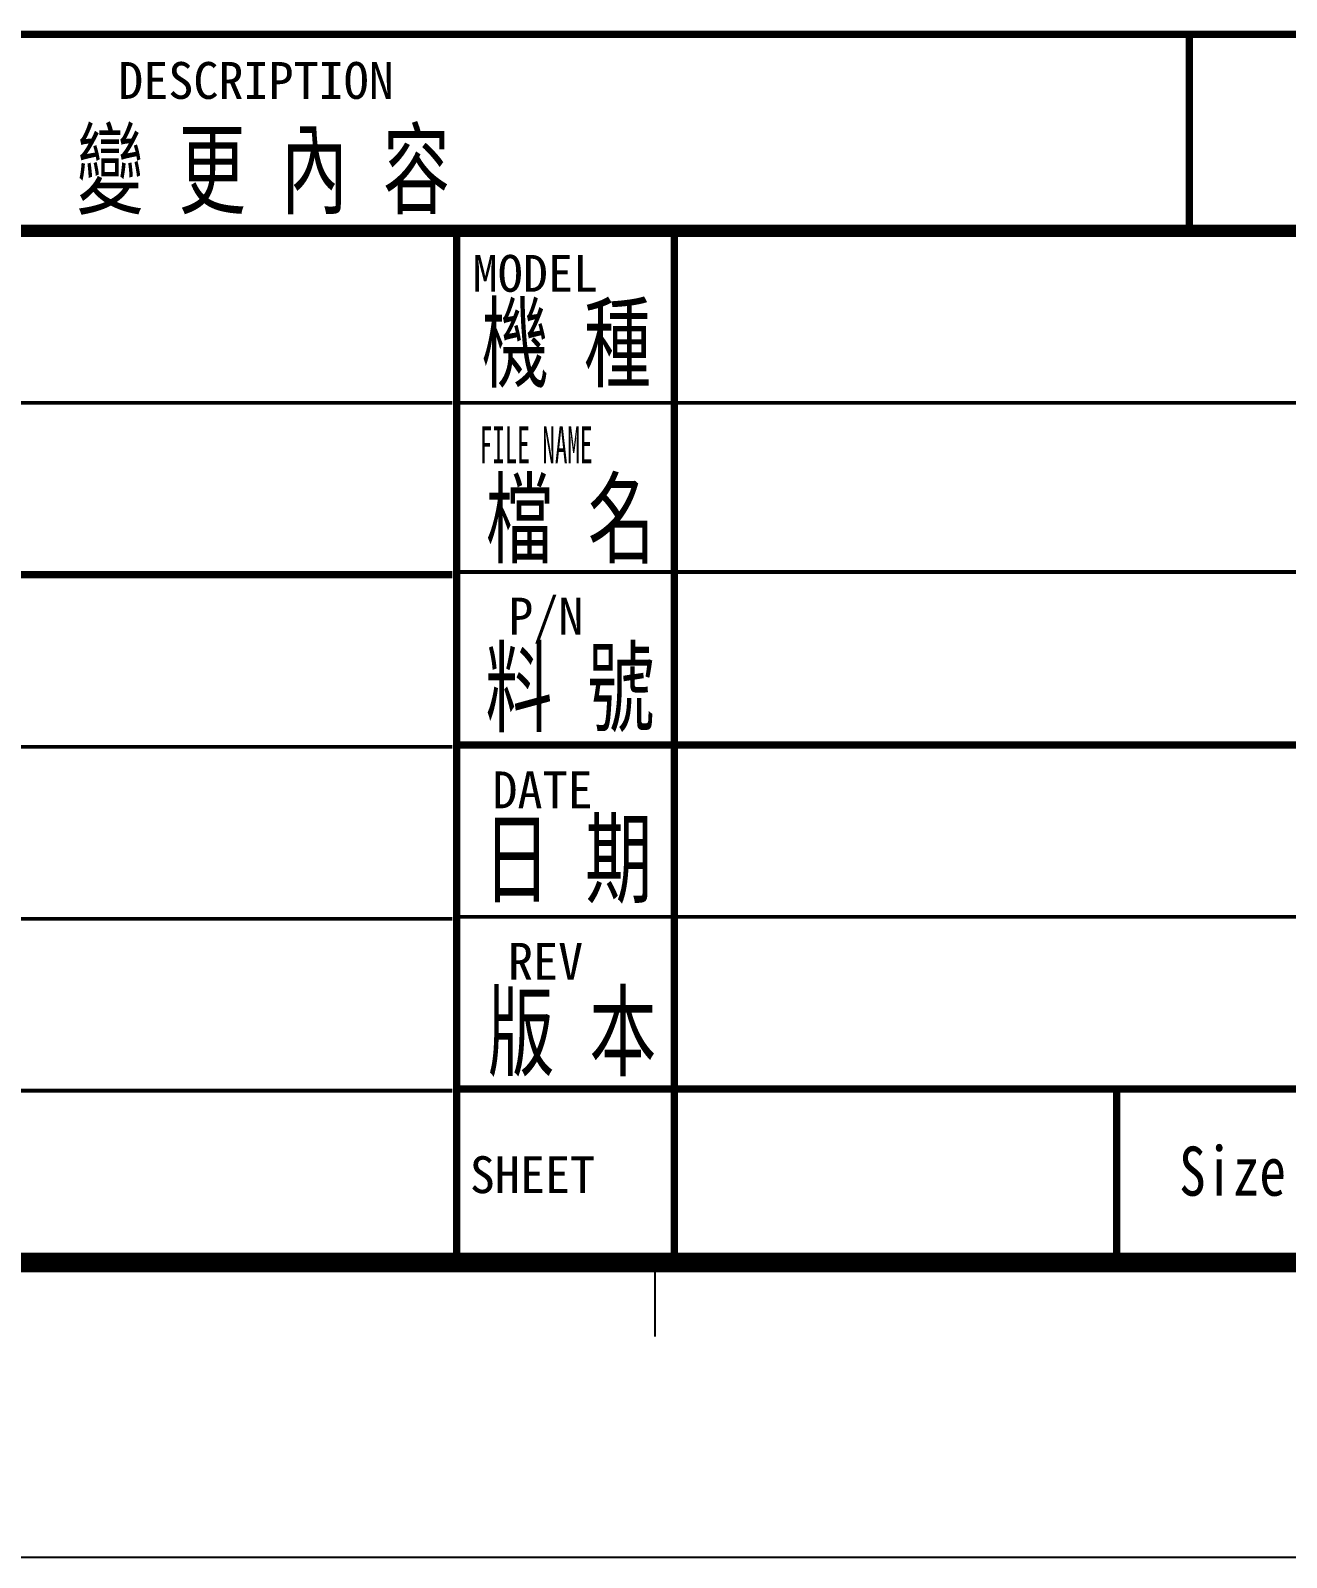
# Model space of a CAD drawing. Header units: millimetres. Extents: x 0 to 297, y 0 to 210.
# Drawn here: x 189.8 to 241, y 0 to 62.1 of the extents above; entities that cross this region are included whole.
import ezdxf

# ---------------------------------------------------------------- set-up
doc = ezdxf.new("R2010")
doc.units = ezdxf.units.MM
doc.header["$LTSCALE"] = 16.335
doc.layers.get('0').update_dxf_attribs({"linetype": 'CONTINUOUS'})
doc.styles.add('TEXTSTYLE_4', font='txt', dxfattribs={"width": 0.5})
doc.styles.add('TEXTSTYLE_6', font='txt', dxfattribs={"width": 0.7})
doc.styles.add('TEXTSTYLE_7', font='txt', dxfattribs={"width": 0.8})

msp = doc.modelspace()

# ---------------------------------------------------------------- linework, layer by layer
at = {"color": 5, "linetype": 'CONTINUOUS'}
msp.add_line((215.25, 9), (215.25, 12), dxfattribs=at)
at = {"color": 9, "linetype": 'CONTINUOUS'}
msp.add_line((297, 0), (0, 0), dxfattribs=at)
at = {"color": 7, "linetype": 'CONTINUOUS'}
for points, const_width in [([(102, 62), (282, 62)], 0.3), ([(237, 62), (237, 54)], 0.3), ([(102, 54), (282, 54)], 0.5), ([(207.177, 53.995), (207.177, 11.995)], 0.3), ([(216.041, 54.073), (216.041, 12.073)], 0.3), ([(167, 40), (207, 40)], 0.3), ([(207.041, 33.073), (282.041, 33.073)], 0.3), ([(207.041, 19.073), (260.888, 19.073)], 0.3), ([(234.041, 19.073), (234.041, 12.073)], 0.3), ([(282, 12), (15, 12)], 0.8)]:
    msp.add_lwpolyline(points, dxfattribs=dict(at, const_width=const_width))
at = {"color": 9, "linetype": 'CONTINUOUS', "const_width": 0.15}
for points in [[(167, 47), (207, 47)], [(207.177, 47), (282.177, 47)], [(207.065, 40.111), (282.065, 40.111)], [(167, 33), (207, 33)], [(207.041, 26.073), (260.872, 26.073)], [(167, 26), (207, 26)], [(167, 19), (207, 19)]]:
    msp.add_lwpolyline(points, dxfattribs=at)

# ---------------------------------------------------------------- texts
at = {"color": 4, "linetype": 'CONTINUOUS', "char_height": 1.5, "line_spacing_factor": 0.9}
for s, insert, width, attachment_point in [('DESCRIPTION', (199.001, 60.869), 16.5, 2), ('MODEL', (207.825, 53.017), 7.5, 1), ('P/N', (209.273, 39.066), 4.5, 1), ('DATE', (208.627, 31.992), 6, 1), ('REV', (209.262, 25.015), 4.5, 1), ('SHEET', (207.707, 16.33), 7.5, 1)]:
    msp.add_mtext(s, dxfattribs=dict(at, insert=insert, width=width, attachment_point=attachment_point))
at = {"color": 4, "linetype": 'CONTINUOUS', "line_spacing_factor": 0.9}
for s, insert, char_height, width, attachment_point, style in [('變 更 內 容', (191.693, 58.003), 3, 22.05, 1, 'TEXTSTYLE_6'), ('機 種', (208.193, 50.941), 3, 9.45, 1, 'TEXTSTYLE_6'), ('FILE NAME', (208.112, 46.035), 1.5, 6.75, 1, 'TEXTSTYLE_4'), ('檔 名', (208.358, 43.786), 3, 9.45, 1, 'TEXTSTYLE_6'), ('料 號', (208.339, 36.919), 3, 9.45, 1, 'TEXTSTYLE_6'), ('日 期', (208.248, 29.953), 3, 9.45, 1, 'TEXTSTYLE_6'), ('版 本', (208.418, 22.916), 3, 9.45, 1, 'TEXTSTYLE_6'), ('Size', (238.765, 16.724), 2, 6.4, 2, 'TEXTSTYLE_7')]:
    msp.add_mtext(s, dxfattribs=dict(at, insert=insert, char_height=char_height, width=width, attachment_point=attachment_point, style=style))

doc.saveas('drawing.dxf')
